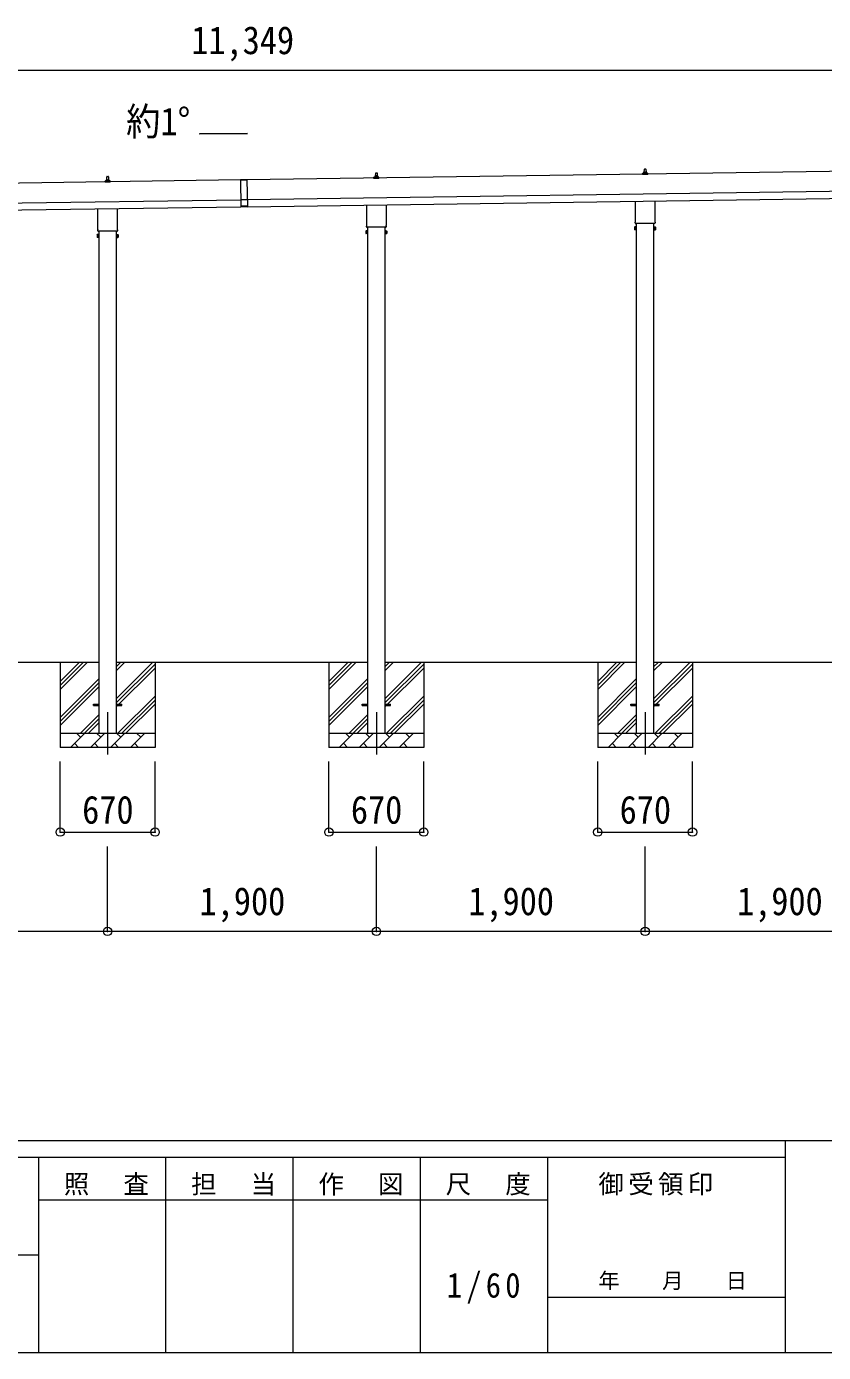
# Model space of a CAD drawing. Units: millimetres at full size, sheet at 1:60. Extents: x -16864 to 16864, y -11640 to 11640.
# Drawn here: x 5319 to 10953, y -11640 to -2263 of the extents above; entities that cross this region are included whole.
import ezdxf
from ezdxf.enums import TextEntityAlignment as Align

# ---------------------------------------------------------------- set-up
doc = ezdxf.new("R2010")
doc.units = ezdxf.units.MM
doc.header["$LTSCALE"] = 60
doc.header["$PDMODE"] = 32
doc.header["$PDSIZE"] = 60
doc.linetypes.add('CHAIN1', pattern=[8, 5, -1, 1, -1])
for name, color, linetype, lineweight in [('0-1_Defpoints', 7, 'CHAIN1', 9), ('0-2_TEXT1', 4, 'Continuous', 9), ('0-3_SHAPE', 7, 'Continuous', 9), ('0-7_PARTS2', 7, 'Continuous', 9), ('0-8_TABLE1', 6, 'Continuous', 9), ('F-0', 7, 'Continuous', 9)]:
    doc.layers.add(name, color=color, linetype=linetype, lineweight=lineweight)
doc.styles.add('ＭＳ ゴシック', font='')
doc.styles.get('ＭＳ ゴシック').set_extended_font_data('MS Gothic')

msp = doc.modelspace()

# ---------------------------------------------------------------- linework, layer by layer
at = {"layer": '0-1_Defpoints'}
for p, q in [((5892.3, -7110.97), (5892.3, -7459.97)), ((7792.3, -7110.97), (7792.3, -7459.97)), ((9692.3, -7110.97), (9692.3, -7459.97))]:
    msp.add_line(p, q, dxfattribs=at)
at = {"layer": '0-2_TEXT1'}
for p, q in [((6880.2, -3020.13), (6544.2, -3024.93)), ((12482.98, -3267.55), (6877.36, -3347.63)), ((9686.61, -3294.57), (9687.33, -3271.04)), ((9688.33, -3270.07), (9696.88, -3270.07)), ((9697.88, -3271.04), (9698.61, -3294.57)), ((6832.37, -3348.27), (1201.9, -3428.71)), ((5874.36, -3364.35), (5874.36, -3356.64)), ((5910.86, -3364.35), (5874.36, -3364.35)), ((5874.74, -3355.85), (5910.47, -3355.85)), ((5875.12, -3355.67), (5881.84, -3354.04)), ((5882.22, -3353.85), (5902.99, -3353.85)), ((5882.61, -3353.06), (5882.61, -3348.85)), ((5883.61, -3348.85), (5901.61, -3348.85)), ((5886.61, -3348.85), (5887.33, -3325.33)), ((5888.33, -3324.35), (5896.88, -3324.35)), ((5897.88, -3325.33), (5898.61, -3348.85)), ((5902.61, -3353.06), (5902.61, -3348.85)), ((5910.09, -3355.67), (5903.37, -3354.04)), ((5910.86, -3364.35), (5910.86, -3356.64)), ((6832.35, -3347.27), (6877.35, -3346.63)), ((6832.35, -3347.27), (6835.1, -3539.75)), ((6877.36, -3347.63), (6832.37, -3348.27)), ((6877.35, -3346.63), (6880.1, -3539.11)), ((7774.36, -3337.21), (7774.36, -3329.5)), ((7810.86, -3337.21), (7774.36, -3337.21)), ((7774.74, -3328.71), (7810.47, -3328.71)), ((7775.12, -3328.52), (7781.84, -3326.89)), ((7782.22, -3326.71), (7802.99, -3326.71)), ((7782.61, -3325.92), (7782.61, -3321.71)), ((7783.61, -3321.71), (7801.61, -3321.71)), ((7786.61, -3321.71), (7787.33, -3298.18)), ((7788.33, -3297.21), (7796.88, -3297.21)), ((7797.88, -3298.18), (7798.61, -3321.71)), ((7802.61, -3325.92), (7802.61, -3321.71)), ((7810.09, -3328.52), (7803.37, -3326.89)), ((7810.86, -3337.21), (7810.86, -3329.5)), ((9674.36, -3310.07), (9674.36, -3302.35)), ((9710.86, -3310.07), (9674.36, -3310.07)), ((9674.74, -3301.57), (9710.47, -3301.57)), ((9675.12, -3301.38), (9681.84, -3299.75)), ((9682.22, -3299.57), (9702.99, -3299.57)), ((9682.61, -3298.78), (9682.61, -3294.57)), ((9683.61, -3294.57), (9701.61, -3294.57)), ((9702.61, -3298.78), (9702.61, -3294.57)), ((9710.09, -3301.38), (9703.37, -3299.75)), ((9710.86, -3310.07), (9710.86, -3302.35)), ((6879.36, -3487.62), (12484.98, -3407.54)), ((6880.08, -3537.61), (12485.7, -3457.53)), ((1203.9, -3568.69), (6834.37, -3488.26)), ((1204.62, -3618.69), (6835.08, -3538.25)), ((5824, -3698.34), (5824, -3552.7)), ((5960.6, -3550.75), (5960.6, -3698.34)), ((6879.38, -3488.62), (6834.38, -3489.26)), ((6880.03, -3534.11), (6835.03, -3534.75)), ((6880.1, -3539.11), (6835.1, -3539.75)), ((7724, -3671.2), (7724, -3525.56)), ((7860.6, -3523.6), (7860.6, -3671.2)), ((9624, -3644.05), (9624, -3498.41)), ((9760.6, -3496.46), (9760.6, -3644.05)), ((9622.3, -3652.83), (9622.3, -3647.33)), ((9760.24, -3656.33), (9624.36, -3656.33)), ((9629.8, -3656.33), (9629.8, -7260.97)), ((9754.8, -7260.97), (9754.8, -3656.33)), ((9762.3, -3647.33), (9762.3, -3652.83)), ((5818.3, -3736.61), (5819.06, -3735.3)), ((5818.3, -3736.61), (5818.3, -3753.61)), ((5825.3, -3740.2), (5819.06, -3740.2)), ((5825.3, -3750.02), (5819.06, -3750.02)), ((5822.3, -3707.11), (5822.3, -3701.61)), ((5960.24, -3710.61), (5824.36, -3710.61)), ((5829.8, -3710.61), (5829.8, -7260.97)), ((5954.8, -7260.97), (5954.8, -3710.61)), ((5959.3, -3740.2), (5965.54, -3740.2)), ((5959.3, -3750.02), (5965.54, -3750.02)), ((5962.3, -3701.61), (5962.3, -3707.11)), ((5966.3, -3736.61), (5965.54, -3735.3)), ((5966.3, -3736.61), (5966.3, -3753.61)), ((7718.3, -3709.47), (7719.06, -3708.15)), ((7718.3, -3709.47), (7718.3, -3726.47)), ((7718.3, -3726.47), (7719.06, -3727.78)), ((7725.3, -3713.06), (7719.06, -3713.06)), ((7725.3, -3722.88), (7719.06, -3722.88)), ((7725.3, -3727.78), (7719.06, -3727.78)), ((7722.3, -3679.97), (7722.3, -3674.47)), ((7860.24, -3683.47), (7724.36, -3683.47)), ((7727.8, -3727.17), (7725.3, -3727.17)), ((7729.8, -3683.47), (7729.8, -7260.97)), ((7854.8, -7260.97), (7854.8, -3683.47)), ((7856.8, -3727.17), (7859.3, -3727.17)), ((7859.3, -3713.06), (7865.54, -3713.06)), ((7859.3, -3722.88), (7865.54, -3722.88)), ((7859.3, -3727.78), (7865.54, -3727.78)), ((7862.3, -3674.47), (7862.3, -3679.97)), ((7866.3, -3709.47), (7865.54, -3708.15)), ((7866.3, -3726.47), (7865.54, -3727.78)), ((7866.3, -3709.47), (7866.3, -3726.47)), ((9618.3, -3682.33), (9619.06, -3681.01)), ((9618.3, -3682.33), (9618.3, -3699.33)), ((9618.3, -3699.33), (9619.06, -3700.64)), ((9625.3, -3685.92), (9619.06, -3685.92)), ((9625.3, -3695.73), (9619.06, -3695.73)), ((9625.3, -3700.64), (9619.06, -3700.64)), ((9627.8, -3700.03), (9625.3, -3700.03)), ((9756.8, -3700.03), (9759.3, -3700.03)), ((9759.3, -3685.92), (9765.54, -3685.92)), ((9759.3, -3695.73), (9765.54, -3695.73)), ((9759.3, -3700.64), (9765.54, -3700.64)), ((9766.3, -3682.33), (9765.54, -3681.01)), ((9766.3, -3699.33), (9765.54, -3700.64)), ((9766.3, -3682.33), (9766.3, -3699.33)), ((5818.3, -3753.61), (5819.06, -3754.93)), ((5825.3, -3754.93), (5819.06, -3754.93)), ((5827.8, -3754.31), (5825.3, -3754.31)), ((5956.8, -3754.31), (5959.3, -3754.31)), ((5959.3, -3754.93), (5965.54, -3754.93)), ((5966.3, -3753.61), (5965.54, -3754.93)), ((5792.3, -7056.47), (5829.8, -7056.47)), ((5792.3, -7065.47), (5792.3, -7056.47)), ((5792.3, -7056.47), (5829.8, -7056.47)), ((5792.3, -7065.47), (5792.3, -7056.47)), ((5792.3, -7065.47), (5829.8, -7065.47)), ((5792.3, -7065.47), (5829.8, -7065.47)), ((5954.8, -7056.47), (5992.3, -7056.47)), ((5954.8, -7056.47), (5992.3, -7056.47)), ((5954.8, -7065.47), (5992.3, -7065.47)), ((5954.8, -7065.47), (5992.3, -7065.47)), ((5992.3, -7065.47), (5992.3, -7056.47)), ((5992.3, -7065.47), (5992.3, -7056.47)), ((7692.3, -7056.47), (7729.8, -7056.47)), ((7692.3, -7065.47), (7692.3, -7056.47)), ((7692.3, -7056.47), (7729.8, -7056.47)), ((7692.3, -7065.47), (7692.3, -7056.47)), ((7692.3, -7065.47), (7729.8, -7065.47)), ((7692.3, -7065.47), (7729.8, -7065.47)), ((7854.8, -7056.47), (7892.3, -7056.47)), ((7854.8, -7056.47), (7892.3, -7056.47)), ((7854.8, -7065.47), (7892.3, -7065.47)), ((7854.8, -7065.47), (7892.3, -7065.47)), ((7892.3, -7065.47), (7892.3, -7056.47)), ((7892.3, -7065.47), (7892.3, -7056.47)), ((9592.3, -7056.47), (9629.8, -7056.47)), ((9592.3, -7065.47), (9592.3, -7056.47)), ((9592.3, -7056.47), (9629.8, -7056.47)), ((9592.3, -7065.47), (9592.3, -7056.47)), ((9592.3, -7065.47), (9629.8, -7065.47)), ((9592.3, -7065.47), (9629.8, -7065.47)), ((9754.8, -7056.47), (9792.3, -7056.47)), ((9754.8, -7056.47), (9792.3, -7056.47)), ((9754.8, -7065.47), (9792.3, -7065.47)), ((9754.8, -7065.47), (9792.3, -7065.47)), ((9792.3, -7065.47), (9792.3, -7056.47)), ((9792.3, -7065.47), (9792.3, -7056.47))]:
    msp.add_line(p, q, dxfattribs=at)
for points in [[(5825.3, -3754.93), (5825.3, -3735.3), (5819.06, -3735.3)], [(5825.3, -3754.31), (5825.3, -3735.91), (5827.8, -3735.91)], [(5959.3, -3754.31), (5959.3, -3735.91), (5956.8, -3735.91)], [(5959.3, -3754.93), (5959.3, -3735.3), (5965.54, -3735.3)], [(7725.3, -3727.78), (7725.3, -3708.15), (7719.06, -3708.15)], [(7725.3, -3727.17), (7725.3, -3708.77), (7727.8, -3708.77)], [(7859.3, -3727.17), (7859.3, -3708.77), (7856.8, -3708.77)], [(7859.3, -3727.78), (7859.3, -3708.15), (7865.54, -3708.15)], [(9625.3, -3700.64), (9625.3, -3681.01), (9619.06, -3681.01)], [(9625.3, -3700.03), (9625.3, -3681.63), (9627.8, -3681.63)], [(9759.3, -3700.03), (9759.3, -3681.63), (9756.8, -3681.63)], [(9759.3, -3700.64), (9759.3, -3681.01), (9765.54, -3681.01)]]:
    msp.add_lwpolyline(points, dxfattribs=at)
for points in [[(5827.8, -3755.61), (5827.8, -3734.61), (5829.8, -3734.61), (5829.8, -3755.61)], [(5956.8, -3755.61), (5956.8, -3734.61), (5954.8, -3734.61), (5954.8, -3755.61)], [(7727.8, -3728.47), (7727.8, -3707.47), (7729.8, -3707.47), (7729.8, -3728.47)], [(7856.8, -3728.47), (7856.8, -3707.47), (7854.8, -3707.47), (7854.8, -3728.47)], [(9627.8, -3701.33), (9627.8, -3680.33), (9629.8, -3680.33), (9629.8, -3701.33)], [(9756.8, -3701.33), (9756.8, -3680.33), (9754.8, -3680.33), (9754.8, -3701.33)]]:
    msp.add_lwpolyline(points, close=True, dxfattribs=at)
for centre, radius, start, end in [((9688.33, -3271.07), 1, 90, 178.60509), ((9696.88, -3271.07), 1, 1.39491, 90), ((5875.36, -3356.64), 1, 103.62699, 180), ((5881.61, -3353.06), 1, 283.62699, 0), ((5886.69, -3349.49), 4.13, 90, 171.17633), ((5883.61, -3349.85), 1, 90, 180), ((5888.33, -3325.35), 1, 90, 178.60509), ((5895.94, -3348.85), 4.83, 133.60282, 180), ((5889.27, -3348.85), 4.83, 0, 46.39718), ((5896.88, -3325.35), 1, 1.39491, 90), ((5898.52, -3349.49), 4.13, 8.82367, 90), ((5901.61, -3349.85), 1, 0, 90), ((5903.61, -3353.06), 1, 180, 256.37301), ((5909.86, -3356.64), 1, 0, 76.37301), ((7775.36, -3329.5), 1, 103.62699, 180), ((7781.61, -3325.92), 1, 283.62699, 0), ((7786.69, -3322.34), 4.13, 90, 171.17633), ((7783.61, -3322.71), 1, 90, 180), ((7788.33, -3298.21), 1, 90, 178.60509), ((7795.94, -3321.71), 4.83, 133.60282, 180), ((7789.27, -3321.71), 4.83, 0, 46.39718), ((7796.88, -3298.21), 1, 1.39491, 90), ((7798.52, -3322.34), 4.13, 8.82367, 90), ((7801.61, -3322.71), 1, 0, 90), ((7803.61, -3325.92), 1, 180, 256.37301), ((7809.86, -3329.5), 1, 0, 76.37301), ((9675.36, -3302.35), 1, 103.62699, 180), ((9681.61, -3298.78), 1, 283.62699, 0), ((9686.69, -3295.2), 4.13, 90, 171.17633), ((9683.61, -3295.57), 1, 90, 180), ((9695.94, -3294.57), 4.83, 133.60282, 180), ((9689.27, -3294.57), 4.83, 0, 46.39718), ((9698.52, -3295.2), 4.13, 8.82367, 90), ((9701.61, -3295.57), 1, 0, 90), ((9703.61, -3298.78), 1, 180, 256.37301), ((9709.86, -3302.35), 1, 0, 76.37301), ((9626.3, -3647.33), 4, 125.09963, 180), ((9626.3, -3652.83), 4, 180, 194.47751), ((9626.3, -3652.83), 4, 194.47751, 241.04498), ((9758.3, -3652.83), 4, 298.95502, 345.52249), ((9758.3, -3647.33), 4, 0, 54.90037), ((9758.3, -3652.83), 4, 345.52249, 0), ((5822.64, -3737.75), 4.34, 145.61575, 214.38425), ((5834.54, -3745.11), 16.24, 162.41205, 197.58795), ((5822.64, -3752.47), 4.34, 145.61575, 214.38425), ((5826.3, -3701.61), 4, 125.09963, 180), ((5826.3, -3707.11), 4, 180, 194.47751), ((5826.3, -3707.11), 4, 194.47751, 241.04498), ((5958.3, -3707.11), 4, 298.95502, 345.52249), ((5958.3, -3701.61), 4, 0, 54.90037), ((5958.3, -3707.11), 4, 345.52249, 0), ((5961.95, -3737.75), 4.34, 325.61575, 34.38425), ((5950.06, -3745.11), 16.24, 342.41205, 17.58795), ((5961.95, -3752.47), 4.34, 325.61575, 34.38425), ((7722.64, -3710.61), 4.34, 145.61575, 214.38425), ((7734.54, -3717.97), 16.24, 162.41205, 197.58795), ((7722.64, -3725.33), 4.34, 145.61575, 214.38425), ((7726.3, -3674.47), 4, 125.09963, 180), ((7726.3, -3679.97), 4, 180, 194.47751), ((7726.3, -3679.97), 4, 194.47751, 241.04498), ((7858.3, -3679.97), 4, 298.95502, 345.52249), ((7858.3, -3674.47), 4, 0, 54.90037), ((7858.3, -3679.97), 4, 345.52249, 0), ((7861.95, -3710.61), 4.34, 325.61575, 34.38425), ((7850.06, -3717.97), 16.24, 342.41205, 17.58795), ((7861.95, -3725.33), 4.34, 325.61575, 34.38425), ((9622.64, -3683.46), 4.34, 145.61575, 214.38425), ((9634.54, -3690.83), 16.24, 162.41205, 197.58795), ((9622.64, -3698.19), 4.34, 145.61575, 214.38425), ((9761.95, -3683.46), 4.34, 325.61575, 34.38425), ((9750.06, -3690.83), 16.24, 342.41205, 17.58795), ((9761.95, -3698.19), 4.34, 325.61575, 34.38425)]:
    msp.add_arc(centre, radius, start, end, dxfattribs=at)
at = {"layer": '0-3_SHAPE'}
for p, q in [((5829.8, -6760.97), (4054.8, -6760.97)), ((5557.3, -6760.97), (5557.3, -7360.97)), ((5557.3, -6894.45), (5690.78, -6760.97)), ((5557.3, -6922.73), (5719.07, -6760.97)), ((5557.3, -6951.02), (5747.35, -6760.97)), ((7729.8, -6760.97), (5954.8, -6760.97)), ((5954.8, -6789.79), (5983.62, -6760.97)), ((5954.8, -6818.08), (6011.91, -6760.97)), ((5954.8, -7016.07), (6207.3, -6763.57)), ((5954.8, -7044.35), (6227.3, -6771.85)), ((5954.8, -7072.63), (6227.3, -6800.13)), ((6227.3, -6760.97), (6227.3, -7360.97)), ((7457.3, -6760.97), (7457.3, -7360.97)), ((7457.3, -6894.45), (7590.78, -6760.97)), ((7457.3, -6922.73), (7619.07, -6760.97)), ((7457.3, -6951.02), (7647.35, -6760.97)), ((9629.8, -6760.97), (7854.8, -6760.97)), ((7854.8, -6789.79), (7883.62, -6760.97)), ((7854.8, -6818.08), (7911.91, -6760.97)), ((7854.8, -7016.07), (8107.3, -6763.57)), ((7854.8, -7044.35), (8127.3, -6771.85)), ((7854.8, -7072.63), (8127.3, -6800.13)), ((8127.3, -6760.97), (8127.3, -7360.97)), ((9357.3, -6760.97), (9357.3, -7360.97)), ((9357.3, -6894.45), (9490.78, -6760.97)), ((9357.3, -6922.73), (9519.07, -6760.97)), ((9357.3, -6951.02), (9547.35, -6760.97)), ((11529.8, -6760.97), (9754.8, -6760.97)), ((9754.8, -6789.79), (9783.62, -6760.97)), ((9754.8, -6818.08), (9811.91, -6760.97)), ((9754.8, -7016.07), (10007.3, -6763.57)), ((9754.8, -7044.35), (10027.3, -6771.85)), ((9754.8, -7072.63), (10027.3, -6800.13)), ((10027.3, -6760.97), (10027.3, -7360.97)), ((5557.3, -7149.01), (5829.8, -6876.51)), ((5557.3, -7177.29), (5829.8, -6904.79)), ((5557.3, -7205.58), (5829.8, -6933.08)), ((7457.3, -7149.01), (7729.8, -6876.51)), ((7457.3, -7177.29), (7729.8, -6904.79)), ((7457.3, -7205.58), (7729.8, -6933.08)), ((9357.3, -7149.01), (9629.8, -6876.51)), ((9357.3, -7177.29), (9629.8, -6904.79)), ((9357.3, -7205.58), (9629.8, -6933.08)), ((5964.46, -7260.97), (6227.3, -6998.12)), ((5992.74, -7260.97), (6227.3, -7026.41)), ((7864.46, -7260.97), (8127.3, -6998.12)), ((7892.74, -7260.97), (8127.3, -7026.41)), ((9764.46, -7260.97), (10027.3, -6998.12)), ((9792.74, -7260.97), (10027.3, -7026.41)), ((6021.03, -7260.97), (6227.3, -7054.69)), ((7921.03, -7260.97), (8127.3, -7054.69)), ((9821.03, -7260.97), (10027.3, -7054.69)), ((5699.9, -7260.97), (5829.8, -7131.07)), ((5728.18, -7260.97), (5829.8, -7159.35)), ((5756.47, -7260.97), (5829.8, -7187.63)), ((7599.9, -7260.97), (7729.8, -7131.07)), ((7628.18, -7260.97), (7729.8, -7159.35)), ((7656.47, -7260.97), (7729.8, -7187.63)), ((9499.9, -7260.97), (9629.8, -7131.07)), ((9528.18, -7260.97), (9629.8, -7159.35)), ((9556.47, -7260.97), (9629.8, -7187.63)), ((5557.3, -7260.97), (6227.3, -7260.97)), ((5630.17, -7360.97), (5730.17, -7260.97)), ((5701.61, -7289.52), (5673.06, -7260.97)), ((5771.59, -7360.97), (5871.59, -7260.97)), ((5843.04, -7289.52), (5814.48, -7260.97)), ((5913.01, -7360.97), (6013.01, -7260.97)), ((5984.46, -7289.52), (5955.9, -7260.97)), ((6054.43, -7360.97), (6154.43, -7260.97)), ((6125.88, -7289.52), (6097.32, -7260.97)), ((7457.3, -7260.97), (8127.3, -7260.97)), ((7530.17, -7360.97), (7630.17, -7260.97)), ((7601.61, -7289.52), (7573.06, -7260.97)), ((7671.59, -7360.97), (7771.59, -7260.97)), ((7743.04, -7289.52), (7714.48, -7260.97)), ((7813.01, -7360.97), (7913.01, -7260.97)), ((7884.46, -7289.52), (7855.9, -7260.97)), ((7954.43, -7360.97), (8054.43, -7260.97)), ((8025.88, -7289.52), (7997.32, -7260.97)), ((9357.3, -7260.97), (10027.3, -7260.97)), ((9430.17, -7360.97), (9530.17, -7260.97)), ((9501.61, -7289.52), (9473.06, -7260.97)), ((9571.59, -7360.97), (9671.59, -7260.97)), ((9643.04, -7289.52), (9614.48, -7260.97)), ((9713.01, -7360.97), (9813.01, -7260.97)), ((9784.46, -7289.52), (9755.9, -7260.97)), ((9854.43, -7360.97), (9954.43, -7260.97)), ((9925.88, -7289.52), (9897.32, -7260.97)), ((6227.3, -7360.97), (5557.3, -7360.97)), ((5658.72, -7332.41), (5687.27, -7360.97)), ((5800.14, -7332.41), (5828.7, -7360.97)), ((5941.56, -7332.41), (5970.12, -7360.97)), ((6082.98, -7332.41), (6111.54, -7360.97)), ((8127.3, -7360.97), (7457.3, -7360.97)), ((7558.72, -7332.41), (7587.27, -7360.97)), ((7700.14, -7332.41), (7728.7, -7360.97)), ((7841.56, -7332.41), (7870.12, -7360.97)), ((7982.98, -7332.41), (8011.54, -7360.97)), ((10027.3, -7360.97), (9357.3, -7360.97)), ((9458.72, -7332.41), (9487.27, -7360.97)), ((9600.14, -7332.41), (9628.7, -7360.97)), ((9741.56, -7332.41), (9770.12, -7360.97)), ((9882.98, -7332.41), (9911.54, -7360.97))]:
    msp.add_line(p, q, dxfattribs=at)
at = {"layer": '0-7_PARTS2', "color": 4}
for p, q in [((6544.2, -3024.93), (6544.2, -3020.13)), ((6544.2, -3020.13), (6880.2, -3020.13))]:
    msp.add_line(p, q, dxfattribs=at)
at = {"layer": '0-8_TABLE1'}
for p, q in [((12518.3, -2573.33), (1169.3, -2573.33)), ((5557.3, -7959.97), (5557.3, -7459.97)), ((6227.3, -7959.97), (6227.3, -7459.97)), ((7457.3, -7959.97), (7457.3, -7459.97)), ((8127.3, -7959.97), (8127.3, -7459.97)), ((9357.3, -7959.97), (9357.3, -7459.97)), ((10027.3, -7959.97), (10027.3, -7459.97)), ((5557.3, -7959.97), (6227.3, -7959.97)), ((7457.3, -7959.97), (8127.3, -7959.97)), ((9357.3, -7959.97), (10027.3, -7959.97)), ((5892.3, -8661.97), (5892.3, -8061.97)), ((7792.3, -8661.97), (7792.3, -8061.97)), ((9692.3, -8661.97), (9692.3, -8061.97)), ((5892.3, -8661.97), (3992.3, -8661.97)), ((7792.3, -8661.97), (5892.3, -8661.97)), ((9692.3, -8661.97), (7792.3, -8661.97)), ((11592.3, -8661.97), (9692.3, -8661.97))]:
    msp.add_line(p, q, dxfattribs=at)
for p in [(5557.3, -7959.97), (6227.3, -7959.97), (7457.3, -7959.97), (8127.3, -7959.97), (9357.3, -7959.97), (10027.3, -7959.97), (5892.3, -8661.97), (7792.3, -8661.97), (9692.3, -8661.97)]:
    msp.add_point(p, dxfattribs=at)
at = {"layer": 'F-0', "color": 5, "lineweight": 5}
for p, q in [((-16864.12, -10140), (16015.88, -10140)), ((10682.37, -10140), (10682.37, -11640)), ((-16864.12, -10260), (10682.37, -10260)), ((5402.37, -10260), (5402.37, -11640)), ((6302.37, -10260), (6302.37, -11640)), ((7202.37, -10260), (7202.37, -11640)), ((8102.36, -10260), (8102.36, -11640)), ((9002.37, -10260), (9002.37, -11640)), ((5402.37, -10560), (9002.37, -10560)), ((-6897.63, -10950), (5402.37, -10950)), ((9002.37, -11250), (10682.37, -11250)), ((-16864.12, -11640), (16015.88, -11640))]:
    msp.add_line(p, q, dxfattribs=at)

# ---------------------------------------------------------------- texts
at = {"layer": '0-7_PARTS2', "style": 'ＭＳ ゴシック', "width": 0.9}
msp.add_text('約1°', height=197.9, dxfattribs=at).set_placement((6023.12, -3092.69), align=Align.BOTTOM_LEFT)
at = {"layer": '0-8_TABLE1', "color": 7, "style": 'ＭＳ ゴシック', "width": 0.9}
for s, p in [('11,349', (6483.8, -2518.33)), ('670', (5712.3, -7959.97)), ('670', (7612.3, -7959.97)), ('670', (9512.3, -7959.97)), ('1,900', (6542.3, -8606.97)), ('1,900', (8442.3, -8606.97)), ('1,900', (10342.3, -8606.97))]:
    msp.add_text(s, height=197.9, dxfattribs=at).set_placement(p, align=Align.BOTTOM_LEFT)
at = {"layer": 'F-0', "style": 'ＭＳ ゴシック'}
msp.add_text('年\u3000\u3000月\u3000\u3000日', height=110, dxfattribs=at).set_placement((9362.37, -11220), align=Align.BOTTOM_LEFT)
at = {"layer": 'F-0', "attachment_point": 7, "style": 'ＭＳ ゴシック'}
for s, insert, char_height in [('\\T1.17;照\u3000査', (5582.37, -10530), 132), ('\\T1.17;担\u3000当', (6482.37, -10530), 132), ('\\T1.17;作\u3000図', (7382.37, -10530), 132), ('\\T1.17;尺\u3000度', (8282.37, -10530), 132), ('\\T1.17;御受領印', (9362.37, -10530), 132), ('\\T1.28;\\W0.9;1/60', (8289.87, -11295), 176)]:
    msp.add_mtext(s, dxfattribs=dict(at, insert=insert, char_height=char_height))

doc.saveas('drawing.dxf')
